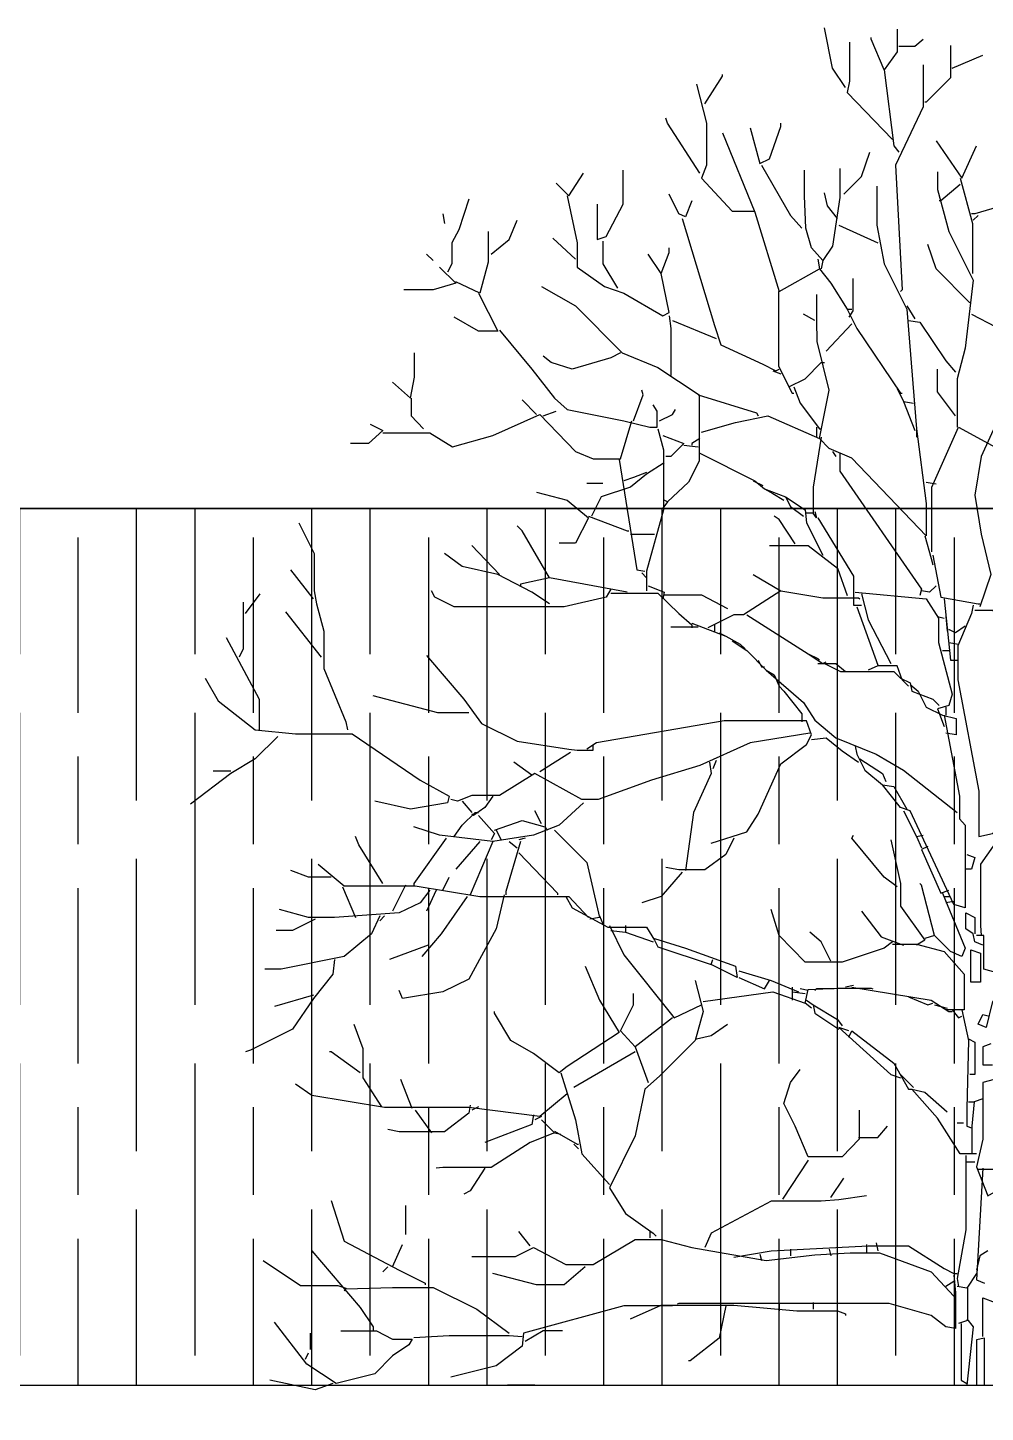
# Model space of a CAD drawing. Header units: centimetres. Extents: x 2004 to 13885, y -3131 to 5891.
# Drawn here: x 2653.8 to 2981.7, y 1390 to 1863.9 of the extents above; entities that cross this region are included whole.
import ezdxf

# ---------------------------------------------------------------- set-up
doc = ezdxf.new("R2010")
doc.units = ezdxf.units.CM

msp = doc.modelspace()

# ---------------------------------------------------------------- hatches: boundary and pattern name
at = {"transparency": 33554508}
h = msp.add_hatch(dxfattribs=at)
h.set_pattern_fill('GOST_WOOD', color=256, scale=10)
h.set_pattern_definition([(90, (-5028.964, 329.42), (60, -4e-15), [100, -20]), (90, (-5008.964, 309.42), (60, -4e-15), [60, -15, 30, -15]), (90, (-4988.964, 279.42), (60, -4e-15), [100, -20])])
h.paths.add_polyline_path([(3654.42, 1399.3), (3804.42, 1399.3), (3804.42, 1369.3), (3654.42, 1369.3), (3654.42, 1119.3), (3804.42, 1119.3), (3804.42, 1099.3), (4004.42, 1099.3), (4004.42, 1699.3), (2004.42, 1699.3), (2004.42, 1099.3), (2204.42, 1099.3), (2204.42, 1119.3), (2354.42, 1119.3), (2354.42, 1129.3), (2354.42, 1369.3), (2204.42, 1369.3), (2204.42, 1399.3), (2354.42, 1399.3)])

# ---------------------------------------------------------------- linework, layer by layer
for p, q in [((2004.42, 1699.3), (4004.42, 1699.3)), ((2985.19, 1699.3), (2004.42, 1699.3)), ((2354.42, 1399.3), (3654.42, 1399.3))]:
    msp.add_line(p, q)
at = {"color": 84}
for points in [[(2933.77, 1843.39), (2929.34, 1850.03), (2926.57, 1863.88)], [(2951.49, 1863.32), (2951.49, 1855.57), (2947.06, 1849.48), (2942.63, 1860), (2942.63, 1860.55)], [(2935.16, 1858.89), (2935.16, 1845.61), (2934.33, 1841.73), (2949.83, 1825.67)], [(2952.04, 1857.51), (2957.58, 1857.51), (2960.35, 1860)], [(2969.76, 1857.79), (2969.76, 1846.71), (2961.45, 1838.41), (2960.9, 1838.41)], [(2970.31, 1850.03), (2980.83, 1854.46)], [(2947.06, 1849.48), (2950.38, 1823.46), (2952.04, 1821.24)], [(2960.35, 1851.14), (2960.35, 1836.75), (2950.94, 1816.81), (2953.15, 1774.18), (2952.6, 1773.63)], [(2882.83, 1844.5), (2886.16, 1831.21), (2886.16, 1816.81), (2884.5, 1812.39), (2895.01, 1801.04), (2902.77, 1801.04)], [(2885.6, 1837.85), (2891.69, 1847.27), (2891.69, 1847.82)], [(2883.94, 1814.05), (2872.87, 1831.21), (2872.31, 1832.87)], [(2901.11, 1829.55), (2904.43, 1817.37), (2907.75, 1819.03), (2911.62, 1830.1), (2911.62, 1831.21)], [(2891.69, 1827.89), (2902.77, 1800.76), (2911.07, 1773.63), (2924.91, 1781.38), (2928.79, 1776.4), (2934.33, 1767.54), (2935.99, 1767.54)], [(2964.78, 1825.12), (2973.64, 1812.39), (2978.62, 1823.46)], [(2933.22, 1806.85), (2939.31, 1812.94), (2942.08, 1821.24)], [(2848.78, 1803.53), (2848.78, 1791.35), (2851.83, 1792.45), (2857.64, 1803.53), (2857.64, 1815.15)], [(2904.98, 1816.81), (2914.95, 1799.65), (2918.82, 1795.22)], [(2931.83, 1815.71), (2931.83, 1805.74), (2929.34, 1789.13), (2926.02, 1784.15), (2922.14, 1788.58), (2920.21, 1795.22), (2919.79, 1806.3), (2919.79, 1815.15)], [(2834.67, 1810.72), (2839.09, 1806.3), (2844.08, 1814.05)], [(2965.33, 1814.6), (2965.33, 1808.51), (2969.21, 1794.11), (2977.51, 1777.5), (2974.74, 1754.25), (2971.97, 1743.73), (2971.97, 1727.12)], [(2973.08, 1810.17), (2966.44, 1804.63), (2965.88, 1804.63)], [(2973.08, 1812.39), (2977.24, 1796.88), (2977.24, 1779.72)], [(2838.54, 1806.3), (2841.86, 1790.24), (2841.86, 1781.93), (2851.28, 1775.29), (2857.92, 1773.08), (2871.21, 1765.32), (2873.42, 1766.43), (2870.65, 1779.72), (2873.42, 1786.92), (2873.42, 1788.58)], [(2881.17, 1804.63), (2878.96, 1799.1), (2876.74, 1800.2), (2873.42, 1806.85)], [(2944.57, 1809.62), (2944.57, 1796.33), (2947.06, 1783.04), (2954.81, 1767.54), (2958.13, 1726.57), (2961.45, 1701.1), (2961.45, 1690.03), (2935.99, 1716.6), (2928.23, 1719.92), (2924.91, 1723.25), (2928.23, 1739.86), (2924.08, 1756.46), (2923.94, 1763.66), (2923.94, 1772.52)], [(2931, 1798.54), (2927.68, 1802.97), (2926.57, 1807.4)], [(2804.77, 1805.19), (2801.45, 1794.67), (2798.95, 1790.24), (2798.95, 1783.04), (2797.57, 1780.27)], [(2985.82, 1802.42), (2978.06, 1800.2), (2976.96, 1800.2)], [(2795.91, 1800.2), (2796.46, 1796.88)], [(2812.52, 1786.36), (2818.61, 1791.35), (2821.38, 1797.99)], [(2877.85, 1798.54), (2888.92, 1762), (2891.14, 1755.36), (2905.53, 1748.71), (2909.96, 1746.5), (2911.07, 1747.05)], [(2931.56, 1796.33), (2944.84, 1790.24)], [(2979.17, 1799.65), (2977.51, 1797.99)], [(2811.41, 1794.11), (2811.41, 1783.59), (2808.64, 1773.08), (2800.34, 1776.95)], [(2841.31, 1784.7), (2833.56, 1791.9)], [(2790.37, 1786.36), (2792.59, 1784.15)], [(2850.72, 1790.79), (2850.72, 1783.04), (2855.7, 1774.74)], [(2870.65, 1779.72), (2866.22, 1786.36)], [(2976.4, 1769.75), (2964.78, 1781.38), (2962.01, 1789.68)], [(2794.8, 1781.93), (2800.34, 1776.4), (2792.59, 1774.18), (2782.62, 1774.18)], [(2924.36, 1784.7), (2924.91, 1781.38)], [(2926.02, 1784.15), (2925.47, 1781.38)], [(2936.26, 1778.06), (2936.26, 1766.98), (2934.88, 1764.77)], [(2808.09, 1773.08), (2814.73, 1760.06), (2808.09, 1760.06), (2799.78, 1764.77)], [(2829.68, 1775.29), (2841.31, 1768.65), (2857.37, 1752.59), (2869.55, 1747.61), (2883.67, 1738.19), (2883.67, 1715.49), (2880.07, 1708.3), (2872.87, 1701.65), (2871.76, 1702.21)], [(2910.8, 1773.63), (2910.8, 1748.16), (2914.39, 1740.96), (2919.93, 1743.73), (2925.47, 1749.27), (2926.57, 1749.27)], [(2934.33, 1767.54), (2937.65, 1760.89), (2952.6, 1738.75), (2953.15, 1738.75)], [(2954.81, 1768.65), (2957.58, 1764.22)], [(2873.42, 1765.32), (2873.98, 1760.89), (2873.98, 1744.84)], [(2874.53, 1763.66), (2889.48, 1757.57)], [(2923.25, 1763.66), (2919.38, 1765.88)], [(2955.36, 1763.66), (2959.24, 1763.11), (2968.1, 1749.82), (2971.42, 1745.95)], [(2976.96, 1765.88), (2985.26, 1761.45)], [(2815.29, 1760.34), (2826.36, 1747.05), (2834.11, 1737.09), (2838.54, 1733.21), (2857.92, 1729.34), (2866.78, 1727.12), (2869.27, 1727.12), (2869.27, 1732.66), (2867.89, 1734.87)], [(2935.99, 1762.56), (2927.13, 1753.14)], [(2778.74, 1742.62), (2784.84, 1737.09), (2786.22, 1744.28), (2786.22, 1752.59)], [(2856.81, 1752.59), (2853.49, 1750.93), (2840.2, 1747.05), (2833, 1749.27), (2830.24, 1751.48)], [(2908.86, 1746.5), (2911.62, 1745.39)], [(2971.42, 1731), (2965.33, 1739.3), (2965.33, 1747.05)], [(2861.24, 1729.34), (2864.56, 1738.19), (2864.01, 1739.86)], [(2914.39, 1740.96), (2915.5, 1738.75), (2916.05, 1738.75)], [(2916.05, 1740.96), (2918.27, 1735.43), (2924.91, 1726.57), (2925.47, 1726.57)], [(2951.49, 1740.41), (2953.7, 1735.98), (2957.58, 1726.01)], [(2785.11, 1737.09), (2785.11, 1731), (2789.26, 1726.57)], [(2828.02, 1731.55), (2823.04, 1736.53)], [(2883.39, 1738.19), (2903.32, 1732.1), (2903.87, 1731)], [(2953.7, 1735.98), (2957.03, 1735.43)], [(2988.58, 1735.43), (2980.28, 1717.15), (2978.06, 1703.87), (2980.28, 1690.58), (2983.6, 1676.74), (2979.73, 1665.66)], [(2775.42, 1725.18), (2791.48, 1725.18), (2799.23, 1720.48), (2813.07, 1724.35), (2829.13, 1731.55), (2841.31, 1718.82), (2847.4, 1716.32), (2856.81, 1716.32), (2860.69, 1729.34)], [(2830.24, 1731), (2834.67, 1732.66)], [(2870.1, 1729.34), (2874.53, 1731.55), (2875.64, 1733.21)], [(2884.5, 1725.46), (2896.12, 1728.78), (2907.2, 1731), (2924.91, 1723.25)], [(2770.99, 1728.23), (2775.42, 1726.01), (2770.44, 1721.58), (2764.35, 1721.58)], [(2869.55, 1726.57), (2871.48, 1719.37), (2871.48, 1698.88), (2865.67, 1677.84), (2865.67, 1671.2)], [(2923.81, 1727.12), (2923.81, 1723.8)], [(2958.13, 1726.57), (2958.13, 1723.8)], [(2963.39, 1684.49), (2963.39, 1706.63), (2972.53, 1727.12), (3004.09, 1709.96), (3005.19, 1707.19)], [(2871.21, 1724.35), (2878.4, 1721.58), (2873.98, 1717.15), (2872.31, 1717.15)], [(2878.4, 1721.03), (2883.39, 1720.48)], [(2883.94, 1723.25), (2881.17, 1721.58), (2881.17, 1721.03)], [(2925.47, 1723.8), (2922.7, 1706.63), (2922.7, 1697.78), (2919.93, 1697.78)], [(2856.26, 1716.05), (2862.35, 1678.4), (2865.12, 1677.84)], [(2883.94, 1718.26), (2902.77, 1708.85), (2906.09, 1706.08), (2913.29, 1703.31), (2914.95, 1699.99), (2919.38, 1696.67)], [(2929.34, 1718.82), (2930.45, 1717.15)], [(2931.83, 1718.26), (2931.83, 1712.17), (2959.79, 1671.75), (2959.24, 1669.54)], [(2871.76, 1714.94), (2865.67, 1711.06), (2860.13, 1706.63), (2850.17, 1703.31), (2846.85, 1696.67)], [(2865.67, 1711.62), (2861.24, 1709.96), (2857.92, 1708.85)], [(2845.18, 1708.02), (2850.72, 1708.02)], [(2902.21, 1708.85), (2905.53, 1707.19)], [(2906.09, 1706.08), (2908.86, 1704.42), (2912.73, 1702.21)], [(2961.45, 1708.3), (2964.78, 1707.74)], [(2828.02, 1704.97), (2838.54, 1702.21), (2845.74, 1696.12), (2841.31, 1687.53), (2835.77, 1687.53)], [(2872.87, 1701.65), (2871.21, 1699.44)], [(2913.29, 1703.31), (2919.93, 1698.88), (2920.48, 1694.45), (2926.02, 1683.38)], [(2845.74, 1696.67), (2859.03, 1691.69), (2859.58, 1691.69)], [(2916.61, 1687.26), (2911.07, 1695.56), (2909.41, 1696.67)], [(2923.25, 1698.33), (2923.81, 1696.12), (2922.7, 1697.78)], [(2746.63, 1694.45), (2751.89, 1683.93), (2751.89, 1671.2), (2752.72, 1666.77), (2755.21, 1657.36), (2755.21, 1644.62), (2762.69, 1626.35), (2763.24, 1623.58)], [(2832.45, 1675.63), (2823.04, 1691.69), (2821.38, 1693.35)], [(2924.36, 1696.12), (2936.54, 1676.18), (2936.54, 1666.22), (2939.31, 1666.22)], [(2860.13, 1690.58), (2868.44, 1690.58)], [(2960.9, 1690.03), (2963.12, 1682.27), (2963.67, 1680.06)], [(2832.45, 1666.77), (2826.36, 1670.65), (2814.73, 1676.74), (2802.55, 1679.51), (2796.46, 1683.93)], [(2815.29, 1676.74), (2805.87, 1686.7)], [(2907.75, 1686.7), (2921.04, 1686.7), (2931, 1678.95), (2934.33, 1669.54)], [(2963.67, 1683.38), (2966.44, 1668.99), (2979.17, 1666.77), (2979.73, 1666.77)], [(2751.62, 1668.43), (2743.86, 1678.4)], [(2859.03, 1670.65), (2832.45, 1675.63), (2822.48, 1673.41), (2822.48, 1672.86)], [(2864.01, 1677.29), (2865.67, 1675.63)], [(2866.22, 1672.86), (2871.76, 1670.65), (2871.21, 1668.43)], [(2902.21, 1676.74), (2911.62, 1671.2), (2898.89, 1662.9), (2895.57, 1662.9), (2886.71, 1658.47)], [(2964.78, 1672.86), (2962.56, 1670.65), (2959.79, 1671.2)], [(2728.36, 1663.45), (2733.34, 1670.09)], [(2853.49, 1671.75), (2851.83, 1668.99), (2837.43, 1665.66), (2799.78, 1665.66), (2793.14, 1668.99), (2792.03, 1671.2)], [(2853.49, 1670.37), (2869.55, 1670.37), (2876.74, 1663.45), (2881.17, 1659.57), (2881.17, 1658.47)], [(2871.76, 1669.82), (2884.5, 1669.82), (2893.35, 1665.11)], [(2911.62, 1671.2), (2926.02, 1668.71), (2938.2, 1668.71), (2938.75, 1668.43)], [(2937.09, 1670.65), (2961.45, 1668.43), (2965.61, 1661.79), (2965.61, 1653.48), (2970.31, 1635.77), (2969.21, 1631.89), (2965.33, 1630.78), (2967.55, 1624.69)], [(2939.31, 1670.09), (2941.52, 1661.23), (2949.27, 1646.29)], [(2967.55, 1668.43), (2969.76, 1647.39), (2971.97, 1647.39)], [(2727.53, 1667.32), (2727.53, 1651.27), (2726.15, 1648.5)], [(2754.38, 1648.5), (2742.2, 1664)], [(2937.65, 1665.66), (2944.84, 1645.73)], [(2977.51, 1666.22), (2976.96, 1663.45), (2972.25, 1652.38), (2972.25, 1640.75), (2979.45, 1602.55), (2979.45, 1587.04), (2984.16, 1588.15), (2995.23, 1599.5), (3001.32, 1599.5), (2999.1, 1581.51), (2990.25, 1559.91), (2986.37, 1564.34), (2985.82, 1567.66)], [(2978.06, 1664.56), (2984.16, 1664.56), (2996.89, 1654.59), (3001.32, 1653.48)], [(2883.39, 1658.74), (2873.98, 1658.74)], [(2881.17, 1660.13), (2892.8, 1655.7), (2897.78, 1652.93), (2899.44, 1651.27)], [(2888.92, 1659.57), (2888.92, 1657.36)], [(2900, 1662.9), (2921.04, 1649.61), (2924.36, 1647.95), (2924.91, 1647.39)], [(2965.33, 1662.34), (2967.55, 1661.79)], [(2968.1, 1662.34), (2968.65, 1657.36)], [(2974.74, 1659.02), (2971.42, 1656.81), (2969.21, 1657.91)], [(2721.72, 1655.14), (2733.07, 1634.1), (2733.07, 1623.58)], [(2890.59, 1656.81), (2892.8, 1655.7)], [(2895.01, 1654.04), (2900, 1650.71), (2906.64, 1644.07), (2919.38, 1633), (2923.25, 1626.91), (2930.45, 1620.82), (2944.29, 1615.28), (2953.7, 1609.74), (2971.97, 1595.35)], [(2790.37, 1649.05), (2803.11, 1634.1), (2809.2, 1625.8), (2821.38, 1619.71), (2839.09, 1616.94), (2841.86, 1616.66), (2847.4, 1616.66), (2847.4, 1618.6)], [(2921.04, 1649.61), (2926.02, 1646.29), (2927.13, 1646.84)], [(2966.99, 1650.71), (2969.21, 1650.71)], [(2969.21, 1653.48), (2972.53, 1652.93)], [(2903.87, 1647.39), (2904.98, 1645.18), (2906.09, 1645.18)], [(2924.36, 1646.29), (2930.45, 1646.29), (2933.77, 1643.52)], [(2926.57, 1646.29), (2932.11, 1643.52), (2950.38, 1643.52), (2952.6, 1641.3), (2955.92, 1639.64), (2956.47, 1636.87), (2963.67, 1634.1), (2965.88, 1631.89)], [(2955.36, 1638.53), (2953.15, 1640.75), (2951.49, 1645.45), (2944.84, 1645.45), (2941.52, 1644.07)], [(2714.52, 1641.3), (2718.95, 1633.55), (2731.68, 1623.58), (2745.52, 1622.2), (2764.9, 1622.2), (2788.16, 1606.42), (2798.12, 1600.88), (2797.57, 1598.67), (2784.84, 1596.46), (2772.65, 1599.22)], [(2906.64, 1644.07), (2909.41, 1642.41), (2911.07, 1638.53), (2912.73, 1636.87), (2918.82, 1629.12), (2918.82, 1626.35)], [(2804.77, 1629.4), (2794.25, 1629.4), (2772.1, 1635.21)], [(2955.92, 1639.09), (2958.69, 1636.87), (2961.45, 1631.34), (2966.99, 1628.57), (2971.7, 1627.46), (2971.7, 1621.92), (2968.1, 1622.48)], [(2968.1, 1631.34), (2968.1, 1628.57)], [(2887.82, 1584.83), (2900, 1588.7), (2903.87, 1594.79), (2911.62, 1611.96), (2920.48, 1618.6), (2922.14, 1621.92), (2920.48, 1626.63), (2892.25, 1626.63), (2848.51, 1619.16), (2845.18, 1616.94)], [(2967.55, 1628.57), (2972.8, 1600.88), (2972.8, 1593.13), (2974.74, 1590.92), (2974.74, 1562.68), (2970.87, 1563.79), (2955.92, 1595.9), (2952.6, 1597.01), (2946.51, 1604.76)], [(2739.43, 1621.37), (2731.68, 1613.62), (2723.38, 1608.64), (2709.54, 1598.12)], [(2921.59, 1622.48), (2901.11, 1619.16), (2883.94, 1611.4), (2867.33, 1606.42), (2849.06, 1599.78), (2843.52, 1599.78), (2827.47, 1608.64), (2815.29, 1601.16), (2805.87, 1601.16), (2800.89, 1599.22), (2798.68, 1599.78)], [(2922.14, 1620.26), (2927.13, 1620.82), (2932.66, 1616.39), (2938.2, 1612.51)], [(2839.65, 1615.83), (2829.13, 1609.19)], [(2937.09, 1618.05), (2937.65, 1615.28), (2940.42, 1609.74), (2946.51, 1604.76), (2950.38, 1604.21), (2954.81, 1596.46)], [(2826.36, 1608.08), (2820.27, 1612.51)], [(2887.26, 1612.51), (2887.82, 1608.64), (2881.73, 1595.35), (2878.96, 1575.42)], [(2889.48, 1613.07), (2888.37, 1610.3)], [(2938.75, 1613.62), (2946.51, 1608.64), (2947.61, 1605.87)], [(2723.38, 1609.47), (2717.29, 1609.47)], [(2844.08, 1598.67), (2835.77, 1590.92), (2826.91, 1587.6), (2813.07, 1585.38), (2794.8, 1587.6), (2785.94, 1590.36)], [(2802.55, 1599.22), (2805.87, 1595.35)], [(2813.07, 1600.88), (2810.3, 1597.01), (2806.43, 1594.24), (2805.87, 1594.79)], [(2995.23, 1599.22), (2992.46, 1595.35), (2980, 1577.63), (2980, 1556.59), (2980.28, 1553.27)], [(2799.78, 1587.04), (2802.55, 1590.92), (2806.98, 1595.35), (2808.09, 1595.35)], [(2808.09, 1594.24), (2813.63, 1588.15), (2812.52, 1585.94)], [(2813.63, 1589.26), (2823.04, 1592.58), (2830.79, 1590.36), (2831.9, 1589.26)], [(2829.68, 1591.47), (2827.47, 1595.9)], [(2953.7, 1595.9), (2958.13, 1587.04), (2960.35, 1587.6)], [(2814.18, 1589.26), (2815.84, 1585.94)], [(2834.11, 1589.26), (2845.18, 1578.18), (2849.61, 1559.36), (2846.29, 1558.81)], [(2951.49, 1569.88), (2947.06, 1573.2), (2935.99, 1586.49), (2936.54, 1587.6)], [(2775.42, 1570.99), (2767.12, 1584.27), (2766.01, 1587.04)], [(2797.02, 1586.49), (2785.94, 1570.99), (2785.94, 1570.43)], [(2808.64, 1585.38), (2800.34, 1575.97)], [(2813.07, 1585.38), (2805.32, 1567.11)], [(2822.48, 1585.38), (2817.5, 1568.22), (2817.5, 1567.11)], [(2818.61, 1585.38), (2821.38, 1583.17)], [(2824.15, 1586.49), (2821.93, 1585.94)], [(2895.57, 1586.49), (2892.8, 1580.95), (2885.6, 1575.69), (2876.74, 1575.69), (2872.31, 1576.52)], [(2949.27, 1585.94), (2952.6, 1570.99), (2952.6, 1563.24), (2960.9, 1551.61), (2958.13, 1549.95)], [(2958.13, 1587.04), (2959.79, 1583.17)], [(2962.01, 1583.72), (2959.79, 1582.61), (2966.44, 1567.66), (2969.21, 1568.77)], [(2821.93, 1581.51), (2835.22, 1567.66), (2835.22, 1567.11)], [(2975.3, 1580.95), (2978.06, 1579.85), (2976.96, 1575.97), (2974.74, 1575.97)], [(2757.71, 1573.2), (2749.95, 1573.2), (2743.86, 1575.42)], [(2753.28, 1577.63), (2762.13, 1570.16), (2786.5, 1570.16), (2808.64, 1566.56), (2839.09, 1566.56), (2845.74, 1559.36)], [(2795.91, 1568.77), (2798.12, 1573.2)], [(2877.85, 1574.86), (2870.65, 1566.56), (2864.01, 1564.34)], [(2791.48, 1568.77), (2788.16, 1564.34), (2780.96, 1561.02), (2758.81, 1559.36), (2749.95, 1559.36), (2739.99, 1562.13)], [(2761.58, 1569.88), (2766.01, 1559.36)], [(2783.17, 1570.43), (2778.74, 1561.57)], [(2793.69, 1568.77), (2790.37, 1561.57)], [(2966.99, 1567.66), (2974.74, 1548.84), (2973.64, 1546.07), (2969.76, 1547.73), (2964.22, 1553.27), (2959.79, 1570.43), (2959.24, 1570.99)], [(2816.95, 1567.11), (2814.18, 1555.48), (2804.77, 1538.32), (2795.91, 1533.89), (2782.07, 1531.68), (2780.96, 1534.44)], [(2804.21, 1566.56), (2795.35, 1553.82), (2788.71, 1546.07)], [(2837.99, 1566.56), (2840.2, 1562.68), (2852.38, 1556.04), (2865.67, 1556.04), (2868.44, 1551.61), (2869.55, 1549.39), (2887.82, 1543.3), (2888.37, 1544.96)], [(2967.55, 1566.56), (2969.76, 1566.56)], [(2970.87, 1564.9), (2968.1, 1564.34)], [(2774.32, 1559.91), (2771.55, 1553.82), (2762.13, 1546.07), (2740.54, 1541.64), (2735.01, 1541.64)], [(2775.98, 1559.91), (2774.32, 1558.25)], [(2849.61, 1559.91), (2850.72, 1557.15)], [(2949.83, 1551.05), (2947.06, 1548.84), (2932.66, 1544.13), (2919.93, 1544.13), (2911.07, 1553.27), (2908.3, 1562.13)], [(2939.31, 1561.57), (2945.95, 1552.72), (2953.7, 1549.95)], [(2980.83, 1549.95), (2978.06, 1551.05), (2977.51, 1553.82), (2975.02, 1555.48), (2975.02, 1561.02), (2978.06, 1559.36), (2978.06, 1553.82)], [(2989.69, 1559.91), (2985.26, 1540.53), (2981.11, 1541.64), (2981.11, 1553.27), (2978.62, 1553.27)], [(2752.17, 1558.81), (2744.42, 1554.93), (2738.88, 1554.93)], [(2852.94, 1556.59), (2857.92, 1546.63), (2875.08, 1525.03), (2884.5, 1529.46)], [(2853.49, 1554.93), (2858.47, 1554.38), (2867.89, 1551.05)], [(2858.47, 1556.59), (2858.47, 1554.38)], [(2928.79, 1544.41), (2925.47, 1551.05), (2921.59, 1554.38)], [(2790.93, 1549.95), (2777.64, 1544.96)], [(2868.44, 1552.16), (2878.96, 1548.84), (2896.12, 1542.75), (2896.68, 1538.87), (2887.82, 1543.3)], [(2949.83, 1550.22), (2958.13, 1550.22), (2967.55, 1547.73), (2974.47, 1539.98), (2974.47, 1527.8), (2968.1, 1527.8)], [(2964.22, 1553.27), (2960.9, 1552.16)], [(2758.81, 1544.96), (2758.26, 1539.98), (2751.62, 1531.68), (2744.42, 1521.16), (2730.02, 1513.96), (2728.36, 1513.41)], [(2976.68, 1548.29), (2980, 1547.18), (2980, 1537.21), (2976.68, 1537.21), (2976.68, 1548.29)], [(2844.63, 1542.75), (2849.61, 1531.12), (2856.26, 1520.05), (2838.54, 1508.42), (2835.77, 1506.21), (2826.91, 1512.85), (2819.16, 1517.28), (2813.63, 1526.69), (2813.63, 1527.25)], [(2897.23, 1541.09), (2908.3, 1537.77), (2917.72, 1533.89)], [(2882.28, 1537.77), (2885.05, 1527.25), (2882.28, 1517.28), (2870.1, 1505.1), (2865.12, 1500.67), (2861.79, 1484.61), (2852.94, 1466.9), (2858.47, 1458.04), (2867.89, 1451.39), (2868.99, 1450.29)], [(2897.23, 1538.87), (2906.09, 1535), (2907.75, 1537.77)], [(2915.5, 1535.55), (2915.5, 1531.12)], [(2936.54, 1536.11), (2933.77, 1535.55)], [(2935.99, 1535.55), (2963.12, 1531.12), (2969.21, 1527.25), (2970.31, 1527.25)], [(2751.62, 1532.78), (2738.33, 1528.91)], [(2874.53, 1525.03), (2861.79, 1515.07), (2856.81, 1520.6), (2861.24, 1529.46), (2861.24, 1533.34)], [(2885.05, 1530.57), (2908.86, 1533.89), (2919.93, 1530.02)], [(2915.5, 1533.89), (2919.93, 1533.34)], [(2921.04, 1534.44), (2918.27, 1535)], [(2922.14, 1528.35), (2919.93, 1530.02), (2921.04, 1534.72), (2931, 1535.14), (2942.63, 1535.14), (2943.18, 1535)], [(2920.48, 1531.12), (2922.7, 1529.46), (2923.25, 1526.69), (2931.56, 1521.16)], [(2929.9, 1535), (2923.81, 1535), (2923.25, 1534.44)], [(2955.36, 1532.23), (2962.01, 1529.46), (2963.67, 1530.02)], [(2986.92, 1531.68), (2984.16, 1530.57), (2981.94, 1521.71), (2979.17, 1522.82), (2980.83, 1526.14), (2983.05, 1525.59)], [(2922.7, 1529.46), (2931, 1524.48), (2932.66, 1522.26)], [(2964.22, 1529.46), (2968.65, 1528.35)], [(2970.31, 1527.8), (2972.53, 1525.03), (2973.64, 1525.59)], [(2973.64, 1527.8), (2975.85, 1517.28), (2975.3, 1494.03), (2975.3, 1487.94), (2976.96, 1487.38)], [(2765.46, 1522.82), (2768.5, 1514.51), (2768.5, 1504.55), (2774.87, 1494.58)], [(2882.83, 1517.83), (2887.82, 1518.94), (2893.35, 1522.82)], [(2934.88, 1520.6), (2931.56, 1521.71), (2949.27, 1505.65), (2952.6, 1504.55)], [(2934.88, 1518.39), (2935.99, 1520.6), (2950.38, 1509.53), (2955.36, 1500.67), (2956.47, 1500.67)], [(2975.85, 1517.83), (2978.06, 1516.73), (2978.06, 1505.65), (2976.4, 1505.65)], [(2767.67, 1506.21), (2757.71, 1513.41), (2757.15, 1513.41)], [(2861.79, 1513.41), (2840.76, 1501.22)], [(2861.79, 1515.07), (2866.22, 1502.89)], [(2983.6, 1516.17), (2980.83, 1515.07), (2980.83, 1508.98), (2984.16, 1508.98)], [(2938.48, 1493.47), (2938.48, 1483.51), (2932.66, 1477.42), (2921.04, 1477.42), (2916.61, 1487.94), (2912.73, 1495.69), (2914.95, 1502.89), (2918.27, 1507.31)], [(2838.54, 1499.01), (2829.13, 1491.26), (2804.77, 1494.3), (2775.98, 1494.3), (2751.06, 1498.46), (2745.52, 1502.33)], [(2785.39, 1494.03), (2781.51, 1503.99)], [(2836.33, 1506.21), (2841.31, 1490.15), (2843.52, 1478.52), (2852.94, 1468)], [(2952.6, 1505.65), (2957.03, 1501.22)], [(2984.71, 1503.99), (2980.83, 1502.89), (2980.83, 1483.51), (2978.62, 1474.1), (2982.49, 1464.13), (2985.54, 1465.79), (2985.54, 1474.1), (2988.58, 1476.31)], [(2978.62, 1478.52), (2973.08, 1478.52), (2965.33, 1490.71), (2956.47, 1500.67), (2960.9, 1499.56), (2968.65, 1492.92)], [(2980.83, 1497.35), (2977.79, 1496.24), (2977.1, 1487.94), (2977.1, 1478.52)], [(2805.32, 1495.13), (2804.77, 1492.37), (2796.46, 1486), (2780.96, 1486), (2777.08, 1486.83)], [(2786.5, 1493.47), (2792.03, 1485.72)], [(2808.09, 1494.58), (2805.87, 1493.47)], [(2975.85, 1496.24), (2978.06, 1496.24)], [(2829.68, 1490.15), (2834.11, 1485.72), (2825.81, 1482.4), (2812.52, 1473.82), (2795.91, 1473.82), (2793.69, 1473.54)], [(2826.91, 1491.81), (2826.36, 1488.49), (2810.3, 1482.4)], [(2829.68, 1491.26), (2827.47, 1490.15)], [(2938.2, 1484.06), (2944.84, 1484.06), (2948.17, 1487.94)], [(2974.19, 1489.04), (2971.97, 1489.04)], [(2834.11, 1486.28), (2841.86, 1481.85), (2842.42, 1481.85)], [(2834.11, 1485.72), (2836.33, 1485.17)], [(2840.76, 1481.85), (2842.42, 1480.19)], [(2921.04, 1476.31), (2912.18, 1463.02)], [(2975.02, 1477.97), (2975.02, 1452.5), (2971.97, 1435.89), (2972.53, 1433.12)], [(2975.3, 1475.76), (2978.06, 1475.76)], [(2810.3, 1473.54), (2805.32, 1465.79), (2803.11, 1464.68)], [(2928.79, 1463.58), (2933.22, 1470.22)], [(2980.83, 1473.54), (2978.62, 1435.34), (2981.39, 1434.23)], [(2979.17, 1473.26), (2984.71, 1473.26), (2985.26, 1471.88)], [(2757.71, 1462.47), (2762.13, 1448.63), (2780.96, 1438.66), (2789.82, 1434.23), (2789.82, 1433.68)], [(2783.17, 1460.81), (2783.17, 1450.84)], [(2940.97, 1464.13), (2931.56, 1462.74), (2925.47, 1462.33), (2908.3, 1462.33), (2887.82, 1451.39), (2885.6, 1446.41)], [(2825.81, 1446.97), (2821.93, 1451.95)], [(2866.78, 1451.95), (2866.78, 1449.73)], [(2751.06, 1445.3), (2767.67, 1425.93), (2772.1, 1419.28), (2772.1, 1418.17)], [(2778.74, 1439.77), (2782.07, 1447.52)], [(2805.87, 1443.37), (2820.82, 1443.37), (2826.91, 1446.41), (2837.99, 1440.6), (2847.4, 1440.6), (2861.79, 1449.18), (2870.65, 1449.18), (2881.17, 1446.41), (2906.64, 1441.98), (2923.25, 1443.92), (2935.43, 1444.61), (2945.4, 1444.61), (2963.12, 1438.11), (2970.87, 1429.8)], [(2895.57, 1443.09), (2908.3, 1445.3), (2941.52, 1446.97), (2955.36, 1446.97), (2967.55, 1439.21), (2970.87, 1437.55), (2971.97, 1437.55)], [(2914.95, 1445.86), (2914.95, 1443.64)], [(2928.23, 1445.86), (2928.79, 1443.64)], [(2940.97, 1447.52), (2940.97, 1444.75)], [(2944.29, 1448.07), (2944.84, 1445.3)], [(2982.49, 1445.3), (2979.73, 1443.64), (2978.62, 1438.66)], [(2734.45, 1441.98), (2747.19, 1433.4), (2759.92, 1433.4), (2762.69, 1432.57), (2762.13, 1431.46)], [(2904.43, 1444.2), (2904.98, 1441.98)], [(2777.08, 1439.77), (2775.42, 1438.11)], [(2844.63, 1439.77), (2837.43, 1433.68), (2828.02, 1433.68), (2813.07, 1437.55)], [(2970.87, 1437), (2971.42, 1430.91), (2971.42, 1418.73), (2968.1, 1419.28), (2963.12, 1423.16), (2948.72, 1427.31), (2876.74, 1427.31), (2876.19, 1427.03)], [(2978.62, 1437.55), (2975.3, 1432.57), (2971.97, 1433.12)], [(2762.69, 1432.29), (2778.74, 1432.71), (2792.59, 1432.71), (2807.54, 1425.37), (2818.61, 1417.07)], [(2970.87, 1434.78), (2968.1, 1433.12)], [(2975.57, 1432.57), (2975.57, 1421.5), (2972.53, 1420.39)], [(2874.53, 1426.48), (2857.92, 1426.48), (2823.59, 1417.07), (2823.04, 1412.64), (2814.18, 1405.99), (2798.68, 1402.12)], [(2860.13, 1422.05), (2870.65, 1426.76), (2895.57, 1426.76), (2917.16, 1424.82), (2931, 1424.82), (2933.77, 1423.71), (2933.77, 1423.16)], [(2892.8, 1426.48), (2890.59, 1415.41), (2880.62, 1407.66), (2880.07, 1407.66)], [(2911.07, 1427.03), (2911.07, 1424.82)], [(2922.7, 1427.59), (2922.7, 1425.37)], [(2980.83, 1415.96), (2980.83, 1429.25), (2984.99, 1427.59), (2984.99, 1399.3), (2986.46, 1399.3)], [(2975.3, 1422.05), (2977.51, 1419.28), (2975.29, 1399.3), (2975.29, 1399.3)], [(2761.03, 1417.9), (2773.21, 1417.9), (2778.74, 1415.13), (2785.39, 1415.13), (2784.28, 1413.19), (2778.74, 1409.32), (2772.65, 1403.23), (2759.37, 1399.9), (2749.4, 1406.55), (2738.33, 1420.94)], [(2750.51, 1417.07), (2750.51, 1411.53)], [(2836.88, 1417.9), (2830.24, 1417.9), (2824.15, 1414.3)], [(2973.36, 1420.39), (2973.36, 1401.01), (2975.3, 1399.9)], [(2785.94, 1415.68), (2798.12, 1416.38), (2818.61, 1416.38), (2823.04, 1415.96)], [(2981.39, 1399.3), (2981.39, 1415.41), (2978.62, 1414.85), (2978.62, 1412.08), (2978.62, 1399.3)], [(2748.85, 1408.21), (2749.95, 1410.42)], [(2758.26, 1399.9), (2752.17, 1397.69), (2736.67, 1401.01)], [(2827.47, 1399.35), (2818.06, 1399.35)]]:
    msp.add_lwpolyline(points, dxfattribs=at)

doc.saveas('drawing.dxf')
